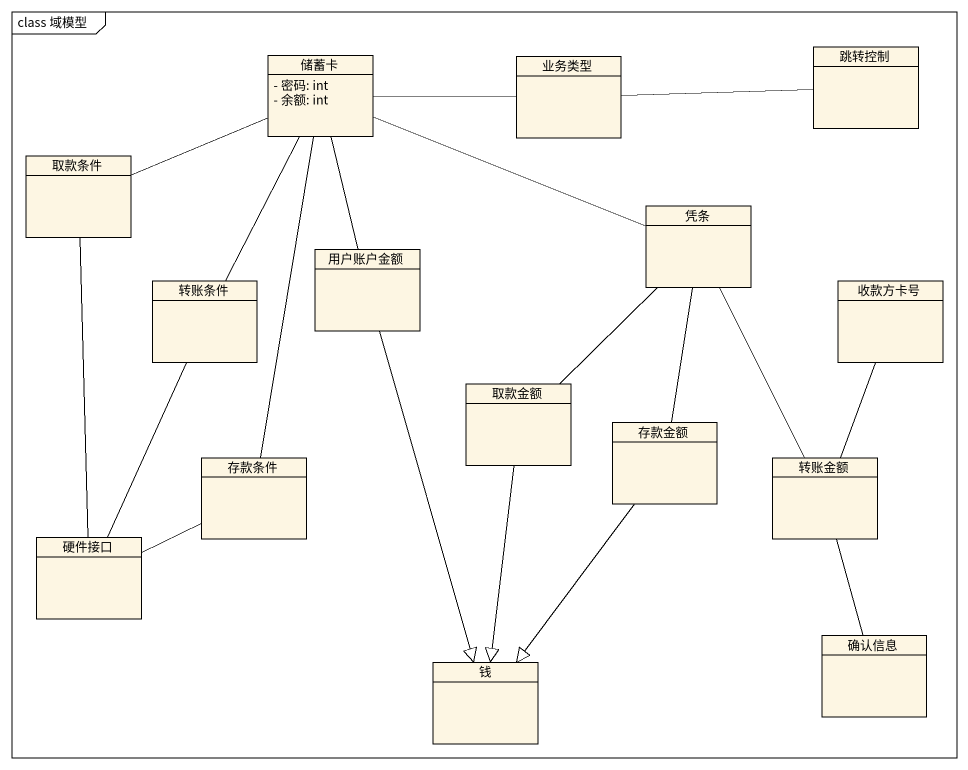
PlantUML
@startuml
mainframe class 域模型
hide circle
hide empty members
skinparam classAttributeIconSize 0
class 储蓄卡 {
  - 密码: int
  - 余额: int
}
class 业务类型
class 跳转控制
class 取款条件
class 凭条
class 转账条件
class 用户账户金额
class 收款方卡号
class 取款金额
class 存款金额
class 存款条件
class 转账金额
class 硬件接口
class 确认信息
class 钱
储蓄卡 -right- 业务类型
储蓄卡 -right- 凭条
储蓄卡 -- 用户账户金额
业务类型 -right- 跳转控制
取款条件 -right- 储蓄卡
取款条件 -- 硬件接口
凭条 -- 取款金额
凭条 -- 存款金额
凭条 -- 转账金额
转账条件 -up- 储蓄卡
转账条件 -- 硬件接口
用户账户金额 --|> 钱
收款方卡号 -- 转账金额
取款金额 --|> 钱
存款金额 --|> 钱
存款条件 -up- 储蓄卡
存款条件 -left- 硬件接口
转账金额 -- 确认信息
@enduml
